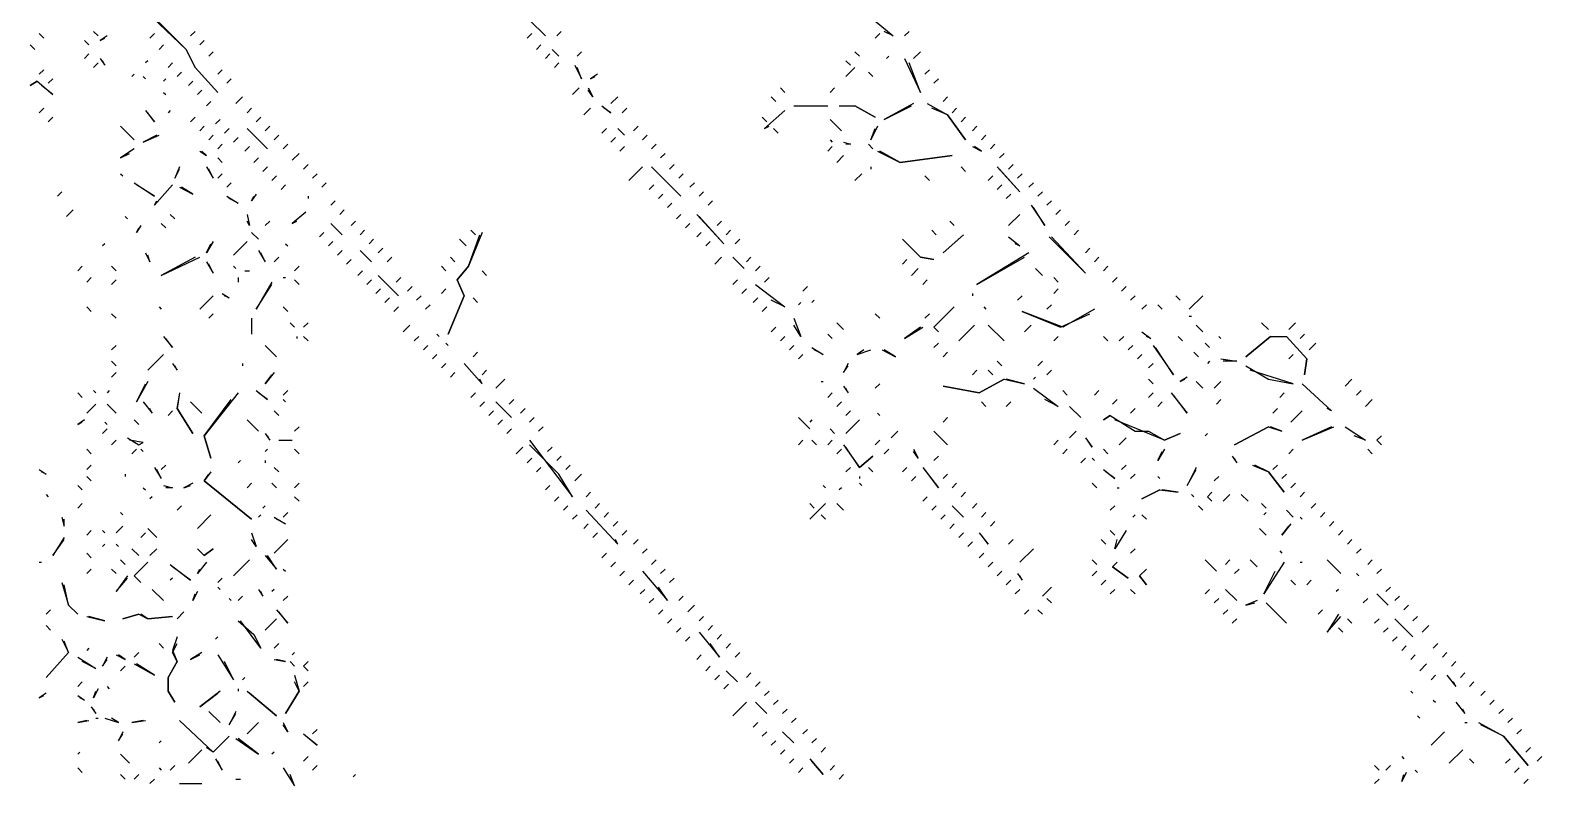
# Model space of a CAD drawing. Extents: x 1 to 2775, y -31 to 2075.
# Drawn here: x 1698.8 to 1810.3, y 772.9 to 828.6 of the extents above; entities that cross this region are included whole.
import ezdxf

# ---------------------------------------------------------------- set-up
doc = ezdxf.new("R2010")
doc.units = 0
doc.layers.add('LINEWORK', color=4, linetype='CONTINUOUS')

msp = doc.modelspace()

# ---------------------------------------------------------------- linework, layer by layer
at = {"layer": 'LINEWORK'}
for points in [[(1706.3333, 831.1667), (1710.3333, 827.1667), (1711, 825.8333), (1712.6667, 824), (1711, 825.8333), (1710.3333, 827.1667), (1706.3333, 831)], [(1760.6667, 829.6667), (1762.5, 828.1667), (1761.8333, 828.5)], [(1703.5, 828.5), (1703.8333, 828.1667)], [(1711, 828.5), (1710.6667, 828.1667)], [(1735.6667, 829.3333), (1736.8333, 828.1667)], [(1738, 828.5), (1737.6667, 828.1667)], [(1763.6667, 828.5), (1763.3333, 828.1667)], [(1698.8333, 827.5), (1699.1667, 827.1667)], [(1699.5, 828.3333), (1699.8333, 828)], [(1702.8333, 827.8333), (1703.1667, 827.5)], [(1704.5, 828.1667), (1704, 827.8333), (1704.3333, 828)], [(1708, 828.3333), (1707.6667, 828)], [(1708.6667, 827.5), (1708.3333, 827.1667)], [(1711.6667, 827.8333), (1711.3333, 827.5)], [(1735.8333, 828.3333), (1735.5, 828)], [(1736.5, 827.5), (1736.1667, 827.1667)], [(1761.5, 828.3333), (1761.1667, 828)], [(1703.1667, 826.8333), (1702.8333, 826.5)], [(1704, 826.5), (1704.3333, 826), (1704.1667, 826.3333)], [(1707.5, 826.3333), (1707.3333, 826.1667)], [(1712.3333, 827), (1712, 826.6667)], [(1737.1667, 826.8333), (1736.8333, 826.5)], [(1737.3333, 827.1667), (1737.8333, 826.6667)], [(1739.5, 827), (1739.1667, 826.6667)], [(1759, 826.3333), (1759.3333, 826)], [(1759.6667, 827), (1760, 826.6667)], [(1762.1667, 826.6667), (1762, 826.5)], [(1763.3333, 826.5), (1764.5, 824), (1763.6667, 826.1667)], [(1764.5, 827), (1764, 826.5)], [(1699.8333, 825.6667), (1699.5, 825.3333)], [(1703.8333, 826.1667), (1703.5, 825.8333)], [(1706.5, 825.3333), (1706.3333, 825.1667)], [(1707.1667, 825.1667), (1707.3333, 825)], [(1709.3333, 826.1667), (1709, 825.8333)], [(1710, 825.5), (1709.6667, 825.1667)], [(1713, 825.6667), (1712.6667, 825.3333)], [(1737.8333, 826.1667), (1737.5, 825.8333)], [(1739, 826), (1739.5, 825), (1739.1667, 825.8333)], [(1740.6667, 825.3333), (1740.1667, 825), (1740.5, 825.1667)], [(1759.6667, 825.8333), (1759, 825.1667)], [(1760.6667, 825.5), (1761, 825.1667)], [(1765.1667, 825.6667), (1764.8333, 825.3333)], [(1699.3333, 824.8333), (1698.8333, 824.5), (1699.3333, 824.8333), (1700.5, 823.8333), (1699.6667, 824.5)], [(1700.5, 825), (1700.1667, 824.6667)], [(1708.8333, 825), (1708.6667, 824.8333)], [(1708.6667, 824), (1708.8333, 823.8333)], [(1710.8333, 824.8333), (1710.5, 824.5)], [(1711.5, 824.1667), (1711.1667, 823.8333)], [(1713.6667, 825), (1713.3333, 824.6667)], [(1739.3333, 824.3333), (1738.8333, 823.8333)], [(1740, 824.3333), (1740.3333, 823.6667), (1740, 824.1667)], [(1754.1667, 824.3333), (1754.5, 824)], [(1758.1667, 824.3333), (1757.8333, 824)], [(1765.8333, 825), (1765.5, 824.6667)], [(1712.1667, 823.3333), (1711.8333, 823)], [(1714.5, 823.6667), (1714, 823.1667)], [(1741, 823), (1741.6667, 822.5), (1741.1667, 822.8333)], [(1742.1667, 823.6667), (1741.6667, 823.1667)], [(1753.5, 823.6667), (1753.8333, 823.3333)], [(1755.1667, 823), (1757.6667, 823)], [(1758.5, 823), (1759.6667, 823), (1761.1667, 822.1667), (1759.6667, 823)], [(1764, 823.1667), (1761.8333, 822), (1763.8333, 823)], [(1765, 823.1667), (1766.5, 822.3333), (1767.8333, 820.5), (1766.5, 822.3333), (1765.3333, 822.8333)], [(1766.5, 823.6667), (1766.1667, 823.3333)], [(1699.8333, 822.8333), (1699.5, 822.5)], [(1700.5, 822.1667), (1700.1667, 821.8333)], [(1707.3333, 822.6667), (1708, 821.8333), (1707.5, 822.5)], [(1709.1667, 822.6667), (1709, 822.5)], [(1711, 822.1667), (1710.6667, 821.8333)], [(1712.8333, 822), (1712.5, 821.6667)], [(1715.1667, 822.8333), (1714.8333, 822.5)], [(1715.8333, 822.1667), (1715.5, 821.8333)], [(1740.1667, 822.8333), (1739.6667, 822.3333)], [(1742.8333, 822.8333), (1742.5, 822.5)], [(1752.8333, 822.1667), (1753.1667, 821.8333)], [(1754.5, 822.6667), (1753, 821.3333), (1753.3333, 821.5)], [(1757.8333, 822), (1758.6667, 821.1667)], [(1767.1667, 822.8333), (1766.8333, 822.5)], [(1767.8333, 822.1667), (1767.5, 821.8333)], [(1705.5, 821.5), (1706.5, 820.5)], [(1708.1667, 820.8333), (1707.1667, 820.3333), (1708.3333, 820.8333)], [(1711.6667, 821.5), (1711.3333, 821.1667)], [(1712.3333, 820.8333), (1712, 820.5)], [(1713.5, 821.3333), (1713.1667, 821)], [(1714.1667, 820.6667), (1713.8333, 820.3333)], [(1714.8333, 821.3333), (1716.3333, 819.8333)], [(1716.5, 821.5), (1716.1667, 821.1667)], [(1717.1667, 820.8333), (1716.8333, 820.5)], [(1741.3333, 821.3333), (1741, 821)], [(1742, 820.6667), (1741.6667, 820.3333)], [(1742.1667, 821.3333), (1742.6667, 820.8333)], [(1743.6667, 821.5), (1743.3333, 821.1667)], [(1744.3333, 820.8333), (1744, 820.5)], [(1753.6667, 821.3333), (1754, 821)], [(1761.3333, 821.5), (1760.8333, 820.5), (1761.1667, 821.3333)], [(1768.6667, 821.5), (1768.3333, 821.1667)], [(1769.3333, 820.8333), (1769, 820.5)], [(1706.5, 819.8333), (1705.5, 819.1667), (1706.1667, 819.5)], [(1711.3333, 819.6667), (1711.8333, 819.3333), (1711.5, 819.6667)], [(1713, 820.1667), (1712.6667, 819.8333)], [(1715, 820), (1714.6667, 819.6667)], [(1717.8333, 820.1667), (1717.5, 819.8333)], [(1742.6667, 820), (1742.3333, 819.6667)], [(1745, 820.1667), (1744.6667, 819.8333)], [(1758, 820), (1757.6667, 819.6667)], [(1757.8333, 820.5), (1758, 820.3333)], [(1758.8333, 820.3333), (1759.3333, 820.1667), (1759, 820.1667)], [(1760.6667, 820.1667), (1761, 819.8333)], [(1761.3333, 819.6667), (1763, 818.8333), (1766.8333, 819.3333), (1763, 818.8333), (1761.5, 819.6667)], [(1768.3333, 820), (1769, 819.6667), (1768.5, 820)], [(1770, 820.1667), (1769.6667, 819.8333)], [(1709.8333, 818.5), (1709.5, 817.6667), (1709.8333, 818.3333)], [(1711.8333, 818.5), (1712.3333, 817.6667), (1712, 818.3333)], [(1712.6667, 819.1667), (1713, 818.8333)], [(1715.6667, 819.1667), (1715.3333, 818.8333)], [(1716.3333, 818.5), (1716, 818.1667)], [(1718.6667, 819.5), (1718.1667, 819)], [(1719.3333, 818.6667), (1719, 818.3333)], [(1744, 818.5), (1743, 817.5)], [(1744.6667, 818.5), (1746.8333, 816.3333)], [(1745.6667, 819.5), (1745.3333, 819.1667)], [(1746.3333, 818.6667), (1746, 818.3333)], [(1758.8333, 819.3333), (1758.3333, 818.8333)], [(1760.8333, 818.5), (1760.8333, 818.3333)], [(1767.5, 818.5), (1767.8333, 818.1667)], [(1770.1667, 818.5), (1771.8333, 816.6667), (1770.3333, 818.3333)], [(1770.6667, 819.5), (1770.3333, 819.1667)], [(1771.3333, 818.6667), (1771, 818.3333)], [(1705.5, 818), (1705.6667, 817.8333)], [(1706.5, 817.3333), (1708, 816.3333), (1706.6667, 817.1667)], [(1713, 818), (1712.6667, 817.6667)], [(1713.6667, 817.3333), (1713.3333, 817)], [(1717, 817.8333), (1716.6667, 817.5)], [(1720, 818), (1719.6667, 817.6667)], [(1720.6667, 817.3333), (1720.3333, 817)], [(1747, 818), (1746.6667, 817.6667)], [(1747.8333, 817.3333), (1747.5, 817)], [(1760.1667, 818), (1759.6667, 817.5)], [(1764.8333, 817.8333), (1765.1667, 817.5)], [(1769.8333, 817.8333), (1769.5, 817.5)], [(1772, 818), (1771.6667, 817.6667)], [(1772.8333, 817.3333), (1772.5, 817)], [(1701.1667, 816.6667), (1700.8333, 816.3333)], [(1709.3333, 817.1667), (1708, 815.6667), (1708.1667, 816)], [(1709.8333, 817), (1710.8333, 816.5), (1710, 817)], [(1713.3333, 816.3333), (1714.1667, 815.8333), (1713.5, 816.1667)], [(1715.5, 816.5), (1715.1667, 816), (1715.3333, 816.3333)], [(1717.6667, 817.1667), (1717.3333, 816.8333)], [(1719.3333, 816.3333), (1719.3333, 816.1667)], [(1744.8333, 817.1667), (1744.5, 816.8333)], [(1745.5, 816.5), (1745.1667, 816.1667)], [(1748.5, 816.6667), (1748.1667, 816.3333)], [(1770.5, 817.1667), (1770.1667, 816.8333)], [(1771.1667, 816.5), (1770.8333, 816.1667)], [(1773.5, 816.6667), (1773.1667, 816.3333)], [(1702, 815.3333), (1701.5, 814.8333)], [(1719.1667, 815.1667), (1718.1667, 814.3333), (1718.5, 814.5)], [(1721.3333, 816), (1721, 815.6667)], [(1722, 815.3333), (1721.6667, 815)], [(1746.1667, 815.8333), (1745.8333, 815.5)], [(1749.1667, 816), (1748.8333, 815.6667)], [(1772.6667, 815.6667), (1773.6667, 814.1667), (1772.8333, 815.5)], [(1774.1667, 816), (1773.8333, 815.6667)], [(1774.8333, 815.3333), (1774.5, 815)], [(1705.8333, 814.8333), (1706, 814.6667)], [(1707, 814.1667), (1706.6667, 813.6667), (1706.8333, 814)], [(1708.5, 814.3333), (1708.8333, 814)], [(1709.1667, 815), (1709.5, 814.6667)], [(1714.8333, 815), (1715, 814.1667), (1714.8333, 814.5)], [(1716.5, 814.5), (1716.1667, 814.1667)], [(1721, 814.3333), (1721.8333, 813.5)], [(1722.8333, 814.5), (1722.5, 814.1667)], [(1746.8333, 815), (1746.5, 814.6667)], [(1747.5, 814.3333), (1747.1667, 814)], [(1748, 815), (1750, 812.8333), (1748.1667, 814.8333)], [(1749.8333, 814.5), (1749.5, 814.1667)], [(1766.6667, 814.5), (1767, 814.1667)], [(1771.8333, 815), (1771, 814.1667)], [(1775.5, 814.5), (1775.1667, 814.1667)], [(1712.3333, 813), (1711.8333, 812.1667), (1712.1667, 812.8333)], [(1714.8333, 813), (1713.8333, 812)], [(1715.1667, 813.6667), (1715.6667, 813.1667)], [(1720.5, 813.6667), (1720.1667, 813.3333)], [(1721.1667, 813), (1720.8333, 812.6667)], [(1723.5, 813.8333), (1723.1667, 813.5)], [(1724.1667, 813.1667), (1723.8333, 812.8333)], [(1732.1667, 813.6667), (1731.1667, 811.1667), (1730.3333, 810.1667), (1730.8333, 809), (1729.6667, 806.1667), (1730.8333, 809), (1730.3333, 810.1667), (1731.1667, 811.1667), (1732, 813.5)], [(1730.5, 813.1667), (1731, 812.6667)], [(1731.3333, 813.8333), (1731.6667, 813.5)], [(1748.3333, 813.6667), (1748, 813.3333)], [(1749, 813), (1748.6667, 812.6667)], [(1750.5, 813.8333), (1750.1667, 813.5)], [(1751.1667, 813.1667), (1750.8333, 812.8333)], [(1763.1667, 813.1667), (1764.5, 811.8333), (1765.5, 811.6667), (1764.5, 811.8333)], [(1765.3333, 813.8333), (1765.6667, 813.5)], [(1767.6667, 813.5), (1766.1667, 812.1667), (1767.5, 813.3333)], [(1771, 813.3333), (1771.8333, 812.6667), (1771.5, 812.8333)], [(1774, 813.3333), (1776.6667, 810.6667), (1774.1667, 813.3333)], [(1776.1667, 813.8333), (1775.8333, 813.5)], [(1704.3333, 812.8333), (1704.1667, 812.6667)], [(1707.3333, 812.1667), (1707.6667, 811.5), (1707.5, 812)], [(1711, 811.8333), (1708.5, 810.5), (1711.3333, 811.8333)], [(1715.6667, 812.3333), (1716.1667, 811.5), (1715.8333, 812.1667)], [(1717.1667, 811.8333), (1716.8333, 811.5)], [(1717.6667, 812.8333), (1717.8333, 812.6667)], [(1721.8333, 812.3333), (1721.5, 812)], [(1723.1667, 812.3333), (1724, 811.5)], [(1724.8333, 812.5), (1724.5, 812.1667)], [(1725.5, 811.8333), (1725.1667, 811.5)], [(1729.8333, 811.8333), (1730.1667, 811.5)], [(1749.8333, 811.8333), (1749.3333, 811.3333)], [(1750.6667, 811.8333), (1751.5, 811)], [(1752, 811.8333), (1751.6667, 811.5)], [(1772.5, 812.1667), (1768.6667, 809.8333), (1772.1667, 811.8333)], [(1777, 812.5), (1776.6667, 812.1667)], [(1777.6667, 811.8333), (1777.3333, 811.5)], [(1702.6667, 811.1667), (1702.3333, 810.8333)], [(1704.8333, 811.1667), (1705.1667, 810.8333)], [(1711.8333, 811.5), (1712.3333, 810.6667), (1712, 811.3333)], [(1713.8333, 811.1667), (1714, 811)], [(1714.6667, 810.8333), (1715, 810.8333)], [(1718.6667, 811.1667), (1718.3333, 810.8333)], [(1722.5, 811.6667), (1722.1667, 811.3333)], [(1723.3333, 810.8333), (1723, 810.5)], [(1729.1667, 811.1667), (1729.5, 810.8333)], [(1732.1667, 810.8333), (1732.5, 810.5)], [(1752.6667, 811.1667), (1752.3333, 810.8333)], [(1763.5, 811.6667), (1763.1667, 811.3333)], [(1764.3333, 811), (1763.8333, 810.5)], [(1773, 811), (1773.5, 810.5)], [(1778.3333, 811.1667), (1778, 810.8333)], [(1703.3333, 810.3333), (1703, 810)], [(1705.1667, 810.1667), (1704.8333, 809.8333)], [(1714.1667, 810.3333), (1714.1667, 810)], [(1716.6667, 810), (1715.5, 808), (1716.6667, 809.8333)], [(1717.5, 810.3333), (1717.6667, 810.3333)], [(1718.3333, 810.1667), (1718.6667, 809.8333)], [(1724, 810.1667), (1723.6667, 809.8333)], [(1724.6667, 809.5), (1724.3333, 809.1667)], [(1724.5, 810.5), (1726, 809)], [(1726.1667, 810.3333), (1725.8333, 810)], [(1727, 809.6667), (1726.6667, 809.3333)], [(1729.5, 809.5), (1729.1667, 809.1667)], [(1751, 810.1667), (1750.6667, 809.8333)], [(1751.6667, 809.5), (1751.3333, 809.1667)], [(1752.3333, 809.8333), (1754.5, 808.1667), (1753.5, 808.6667)], [(1753.3333, 810.3333), (1753, 810)], [(1756.1667, 809.6667), (1755.8333, 809.3333)], [(1765, 810.1667), (1764.6667, 809.8333)], [(1774.3333, 810.3333), (1774.6667, 810)], [(1774.6667, 809.5), (1774.3333, 809.1667)], [(1779, 810.3333), (1778.6667, 810)], [(1779.6667, 809.6667), (1779.3333, 809.3333)], [(1712.3333, 809), (1711.3333, 808)], [(1713, 809.1667), (1713.5, 808.8333), (1713.1667, 809)], [(1725.3333, 808.8333), (1725, 808.5)], [(1727.6667, 809), (1727.3333, 808.6667)], [(1731.5, 808.8333), (1731.8333, 808.5)], [(1752.5, 808.8333), (1752.1667, 808.5)], [(1755.6667, 808.5), (1755.5, 808.3333)], [(1756.6667, 808.6667), (1756.5, 808.5)], [(1768.3333, 809.1667), (1768.3333, 809)], [(1772, 809), (1771.6667, 808.6667)], [(1780.3333, 809), (1780, 808.6667)], [(1783.3333, 809), (1783.6667, 808.6667)], [(1785.3333, 809), (1784.3333, 808)], [(1703, 808.1667), (1703.3333, 807.8333)], [(1704.8333, 807.6667), (1705.1667, 807.3333)], [(1708.3333, 808.1667), (1708.5, 808)], [(1712.3333, 807.6667), (1712, 807.3333)], [(1715.1667, 807.3333), (1715.1667, 806.1667)], [(1717.5, 808.1667), (1717.8333, 807.8333)], [(1726, 808.1667), (1725.6667, 807.8333)], [(1728.3333, 808.3333), (1728, 808)], [(1753.1667, 808.1667), (1752.8333, 807.8333)], [(1755.1667, 807.3333), (1755.6667, 806), (1755.1667, 806.8333)], [(1761.1667, 807.6667), (1761.5, 807.3333)], [(1765.1667, 807.6667), (1764.8333, 807.3333)], [(1767, 808.1667), (1765.5, 806.6667), (1765.8333, 806.3333), (1765.5, 806.6667)], [(1769.1667, 808.1667), (1769.3333, 808)], [(1777.3333, 808), (1775, 806.6667), (1772, 807.8333), (1774.8333, 806.6667), (1777, 807.6667)], [(1774.1667, 808.3333), (1773.8333, 808)], [(1781.1667, 808.3333), (1780.8333, 808)], [(1782, 808.3333), (1782.3333, 808)], [(1784.3333, 807.5), (1784.5, 807.5)], [(1718, 807), (1718.3333, 806.6667)], [(1719.3333, 807), (1719, 806.6667)], [(1726.8333, 806.8333), (1726.3333, 806.3333)], [(1728.8333, 806.1667), (1729, 806)], [(1753.8333, 806.6667), (1753.5, 806.3333)], [(1757.6667, 806.1667), (1758, 805.8333)], [(1758.3333, 807), (1758.8333, 806.5)], [(1764.5, 806.6667), (1763.3333, 805.8333), (1764.6667, 806.6667)], [(1768.5, 806.8333), (1767.3333, 805.6667)], [(1769.5, 806.8333), (1770.6667, 805.6667)], [(1772.6667, 806.8333), (1772.1667, 806.3333)], [(1780.8333, 806.3333), (1781.5, 805.8333), (1781.1667, 806)], [(1784.8333, 806.8333), (1785.3333, 806.3333)], [(1789.6667, 807), (1790.1667, 806.5)], [(1792.1667, 807), (1791.6667, 806.5)], [(1792.8333, 806.1667), (1792.5, 805.8333)], [(1705.1667, 805.3333), (1704.8333, 805)], [(1708.6667, 806), (1709.3333, 805.1667), (1708.8333, 805.8333)], [(1716.1667, 805.3333), (1717, 804.5)], [(1718.5, 806), (1718.5, 805.8333)], [(1719, 806), (1719.3333, 805.6667)], [(1727.5, 806), (1727.1667, 805.6667)], [(1728.1667, 805.3333), (1727.8333, 805)], [(1729.5, 805.5), (1729.6667, 805.3333)], [(1754.5, 806), (1754.1667, 805.6667)], [(1755.1667, 805.3333), (1754.8333, 805)], [(1756.5, 805.1667), (1757.3333, 804.6667), (1756.6667, 805)], [(1765.8333, 805.5), (1765.5, 805.1667)], [(1774.6667, 806), (1774.3333, 805.6667)], [(1778, 806), (1778.3333, 805.6667)], [(1779.5, 806), (1779.1667, 805.6667)], [(1780.1667, 805.3333), (1779.8333, 805)], [(1781.6667, 805.3333), (1783.1667, 803.1667), (1781.8333, 805.1667)], [(1783.5, 806), (1783.8333, 805.6667)], [(1785.5, 805.5), (1785.8333, 805.1667)], [(1786.5, 806), (1786.6667, 805.8333)], [(1790.3333, 806), (1788.5, 804.5), (1790.3333, 806), (1791.5, 806), (1793, 804.3333), (1792.8333, 803.1667), (1793, 804.3333), (1791.5, 806)], [(1793.6667, 805.5), (1793.1667, 805)], [(1704.8333, 804.1667), (1705.1667, 803.8333)], [(1708.6667, 804.6667), (1707.5, 803.5)], [(1709.3333, 804), (1709.6667, 803.5), (1709.5, 803.8333)], [(1714.5, 804), (1714.5, 803.8333)], [(1728.8333, 804.6667), (1728.5, 804.3333)], [(1729.5, 804), (1729.1667, 803.6667)], [(1730.8333, 804), (1732.1667, 802.5), (1732, 802.8333)], [(1731.8333, 804.8333), (1731.5, 804.5)], [(1755.8333, 804.6667), (1755.5, 804.3333)], [(1759.1667, 804), (1758.8333, 803.3333), (1759.1667, 803.8333)], [(1760.3333, 805), (1759.8333, 804.6667), (1760.8333, 805)], [(1761.6667, 805), (1762.6667, 804.5), (1761.8333, 805)], [(1766.5, 804.8333), (1766.1667, 804.5)], [(1770.1667, 804.1667), (1770.5, 803.8333)], [(1773.5, 804.1667), (1773.1667, 803.8333)], [(1780.8333, 804.6667), (1780.5, 804.3333)], [(1781.6667, 804), (1781.3333, 803.6667)], [(1784.6667, 804.8333), (1785, 804.5)], [(1785.8333, 804.1667), (1785.6667, 804)], [(1786.6667, 804.3333), (1787.8333, 804.1667), (1786.8333, 804.1667)], [(1792, 804.6667), (1791.6667, 804.3333)], [(1705.1667, 803.3333), (1704.8333, 803)], [(1716.8333, 803.3333), (1716.1667, 802.5), (1716.6667, 803.1667)], [(1730.1667, 803.3333), (1729.8333, 803)], [(1732.5, 803.5), (1732.1667, 803.1667)], [(1733.8333, 802.8333), (1733.1667, 802.1667)], [(1770.6667, 802.8333), (1768.8333, 801.8333), (1766.1667, 802.3333), (1768.8333, 801.8333), (1770.6667, 802.8333), (1772.1667, 802.5), (1770.8333, 802.8333)], [(1768.6667, 803.5), (1768.3333, 803.1667)], [(1769.5, 803.5), (1769.8333, 803.1667)], [(1773, 803), (1772.8333, 802.8333)], [(1774.1667, 803.5), (1773.8333, 803.1667)], [(1781.3333, 802.8333), (1781.6667, 802.5)], [(1784.1667, 803), (1783.6667, 802.6667), (1784, 802.8333)], [(1788.5, 803.8333), (1790.1667, 802.8333), (1792, 802.5), (1788.8333, 803.5)], [(1796.3333, 802.8333), (1795.8333, 802.3333)], [(1702.3333, 801.8333), (1702.6667, 801.5)], [(1703.5, 802), (1703.6667, 801.8333)], [(1704.6667, 802), (1704.5, 801.8333)], [(1707.5, 802.6667), (1706.6667, 801.1667), (1707.3333, 802.5)], [(1709.8333, 801.8333), (1709.6667, 800.6667), (1710.8333, 798.8333), (1709.6667, 800.6667), (1709.8333, 801.6667)], [(1714.1667, 801.8333), (1711.6667, 798.6667), (1712.1667, 797), (1711.6667, 798.6667), (1713.6667, 801.3333)], [(1715.5, 802), (1716.3333, 801.3333), (1715.6667, 801.8333)], [(1717.8333, 802), (1717.5, 801.6667)], [(1731.6667, 801.8333), (1731.3333, 801.5)], [(1757.1667, 802.6667), (1757.3333, 802.6667)], [(1758, 801.8333), (1757.6667, 801.5)], [(1758.8333, 802.3333), (1759.1667, 801.8333), (1759, 802.1667)], [(1761.5, 802.5), (1761.1667, 802.1667)], [(1772.8333, 802.1667), (1774.6667, 800.8333), (1773.6667, 801.3333)], [(1775, 802), (1775.3333, 801.6667)], [(1777.6667, 802), (1777.3333, 801.6667)], [(1781.6667, 801.8333), (1781.3333, 801.5)], [(1783, 801.8333), (1784.1667, 800.3333), (1783.1667, 801.6667)], [(1784.8333, 802.6667), (1785.3333, 802.1667)], [(1786.6667, 802.6667), (1786.1667, 802.1667)], [(1791.3333, 801.8333), (1791, 801.5)], [(1792.6667, 802.5), (1794.8333, 800.5), (1794.5, 800.6667)], [(1797, 802), (1796.6667, 801.6667)], [(1703.6667, 801), (1703, 800.3333)], [(1704.5, 801), (1705.1667, 800.3333)], [(1707.1667, 801.1667), (1707.8333, 800.3333), (1707.6667, 800.6667)], [(1710.6667, 801.1667), (1711.5, 800.3333)], [(1717.5, 801.3333), (1717.6667, 801.1667)], [(1732.3333, 801.1667), (1732, 800.8333)], [(1733.1667, 801.1667), (1734.3333, 800)], [(1734.5, 801.3333), (1734.1667, 801)], [(1735.3333, 800.6667), (1735, 800.3333)], [(1758.6667, 801.1667), (1758.3333, 800.8333)], [(1769, 801.1667), (1769.3333, 800.8333)], [(1771.1667, 801.1667), (1770.8333, 800.8333)], [(1775.5, 800.8333), (1776.3333, 800)], [(1779, 801.3333), (1778.6667, 801)], [(1780.3333, 800.6667), (1780, 800.3333)], [(1782.3333, 801.1667), (1782, 800.8333)], [(1786.6667, 801.3333), (1786.3333, 801)], [(1790.8333, 800.6667), (1790.5, 800.3333)], [(1797.8333, 801.3333), (1797.3333, 800.8333)], [(1702.8333, 799.8333), (1702.3333, 799.5), (1702.6667, 799.6667)], [(1704.3333, 799.6667), (1704.5, 799.5)], [(1706.5, 799.8333), (1706.8333, 799.5)], [(1709.3333, 800.5), (1709, 800.1667)], [(1714.8333, 799.8333), (1715.6667, 799)], [(1716.8333, 800.5), (1717.1667, 800.1667)], [(1733, 800.5), (1732.6667, 800.1667)], [(1733.6667, 799.8333), (1733.3333, 799.5)], [(1736, 800), (1735.6667, 799.6667)], [(1755.5, 800), (1756.3333, 799.1667)], [(1756.5, 799.8333), (1756.3333, 799.6667)], [(1759.3333, 800.5), (1759, 800.1667)], [(1760, 799.8333), (1759, 798.8333)], [(1761.3333, 800.3333), (1761.5, 800.1667)], [(1766.5, 800), (1766.1667, 799.6667)], [(1778.5, 800.1667), (1778, 799.8333), (1778.5, 800.1667), (1780.3333, 799), (1781.3333, 799), (1782.5, 798.3333), (1783.6667, 798.8333), (1782.5, 798.3333), (1778.8333, 799.8333)], [(1792.6667, 800.5), (1791.8333, 799.6667)], [(1704.5, 799.1667), (1704.1667, 798.8333)], [(1706, 798.5), (1706.8333, 798), (1707.1667, 798.1667), (1706.1667, 798.3333)], [(1716.1667, 798.8333), (1716.5, 798.3333), (1716.3333, 798.6667)], [(1718.6667, 799.3333), (1718.3333, 799)], [(1734.3333, 799.1667), (1734, 798.8333)], [(1736.6667, 799.3333), (1736.3333, 799)], [(1757.8333, 799.1667), (1758.1667, 798.8333)], [(1762.8333, 799), (1762.3333, 798.5)], [(1765.5, 799), (1766.5, 798)], [(1776, 799), (1775.5, 798.5)], [(1776.6667, 798.5), (1777.1667, 797.8333), (1776.8333, 798.3333)], [(1779.6667, 798.5), (1779.1667, 798)], [(1785.6667, 798.8333), (1785.5, 798.6667)], [(1790.1667, 799.3333), (1787.6667, 798), (1790.1667, 799.3333), (1791.1667, 799), (1790.3333, 799.3333)], [(1794.8333, 799.3333), (1792.6667, 798.3333), (1795, 799.3333)], [(1795.8333, 799.3333), (1797.3333, 798.3333), (1796.5, 798.6667)], [(1798.5, 798.6667), (1798.1667, 798.3333), (1798.5, 798), (1798.1667, 798.3333)], [(1703, 797.6667), (1703.3333, 797.3333)], [(1705.1667, 798.3333), (1704.8333, 798)], [(1706.6667, 797.6667), (1706.3333, 797.3333)], [(1707, 797.6667), (1707.1667, 797.5)], [(1716.3333, 797.6667), (1716.1667, 797.5)], [(1717.1667, 798.3333), (1718.1667, 798.3333)], [(1718.3333, 797.6667), (1718.6667, 797.3333)], [(1735.1667, 797.8333), (1734.6667, 797.3333)], [(1735.6667, 798.3333), (1738.8333, 794.1667), (1737.8333, 795.8333), (1735.6667, 798)], [(1737.3333, 797.8333), (1737, 797.5)], [(1755.8333, 798.3333), (1755.5, 798)], [(1756.5, 798.3333), (1756.8333, 798)], [(1758, 798.3333), (1757.6667, 798)], [(1758.6667, 797.6667), (1758.3333, 797.3333)], [(1758.8333, 798), (1760, 796.3333), (1761, 797.1667), (1760, 796.3333), (1759, 797.8333)], [(1761.5, 798.3333), (1761.1667, 798)], [(1762.1667, 797.6667), (1761.8333, 797.3333)], [(1764, 797.6667), (1764.3333, 797), (1764, 797.5)], [(1774.6667, 798.3333), (1774.3333, 798)], [(1775.3333, 797.6667), (1775, 797.3333)], [(1778, 797.6667), (1778.3333, 797.3333)], [(1782.5, 797.6667), (1782, 796.8333), (1782.3333, 797.5)], [(1792, 797.6667), (1791.6667, 797.3333)], [(1797.5, 797.6667), (1797.8333, 797.3333)], [(1699.5, 796.1667), (1700, 795.8333), (1699.6667, 796)], [(1703.3333, 796.5), (1703, 796.1667)], [(1708, 796.3333), (1708.5, 795.5), (1708.1667, 796.1667)], [(1708.8333, 796.5), (1708.5, 796.1667)], [(1714.3333, 796.8333), (1714.1667, 796.6667)], [(1716.1667, 796.8333), (1716.1667, 796.6667)], [(1716.8333, 796.3333), (1717.1667, 796)], [(1735.8333, 797), (1735.5, 796.6667)], [(1736.5, 796.3333), (1736.1667, 796)], [(1738, 797.1667), (1737.6667, 796.8333)], [(1738.6667, 796.5), (1738.3333, 796.1667)], [(1759.3333, 796.3333), (1759, 796)], [(1760.6667, 796.3333), (1761, 796)], [(1763.5, 796.3333), (1763.1667, 796)], [(1764.6667, 796.3333), (1765.8333, 794.8333), (1764.8333, 796.1667)], [(1765.8333, 797.1667), (1765.5, 796.8333)], [(1776.6667, 797), (1776.3333, 796.6667)], [(1777.1667, 797), (1777.3333, 796.8333)], [(1778, 796.1667), (1778.8333, 795.5), (1778.1667, 796)], [(1779.6667, 796.5), (1779.3333, 796.1667)], [(1784.8333, 796.3333), (1784.1667, 795), (1784.8333, 796.1667)], [(1787.5, 797.1667), (1787.8333, 796.6667), (1787.6667, 797)], [(1789, 796.5), (1790.1667, 796), (1791.3333, 794.5), (1790.1667, 796), (1789.1667, 796.5)], [(1790.8333, 796.5), (1790.5, 796.1667)], [(1702.3333, 795), (1702.6667, 794.6667)], [(1703, 795.6667), (1703.3333, 795.3333)], [(1705.8333, 795.8333), (1705.8333, 795.6667)], [(1708.6667, 795), (1709.3333, 794.8333), (1708.8333, 794.8333)], [(1710.8333, 795.1667), (1710.1667, 794.8333), (1710.6667, 795)], [(1712.1667, 796), (1711.6667, 795.3333), (1715.1667, 792.5), (1711.6667, 795.3333), (1712, 795.8333)], [(1715.1667, 795.1667), (1714.8333, 794.8333)], [(1716.6667, 795.1667), (1717, 794.8333)], [(1718.6667, 795.1667), (1718.3333, 794.8333)], [(1737.1667, 795), (1736.8333, 794.6667)], [(1739.5, 795.8333), (1739, 795.3333)], [(1757.3333, 795), (1757.5, 794.8333)], [(1760, 795.6667), (1760, 795.5)], [(1760, 795.1667), (1760.1667, 795)], [(1764.1667, 795.6667), (1763.8333, 795.3333)], [(1766.5, 795.8333), (1766.1667, 795.5)], [(1767.1667, 795.1667), (1766.8333, 794.8333)], [(1777.1667, 795.1667), (1777.5, 794.8333)], [(1780.3333, 795.8333), (1780, 795.5)], [(1782, 795.6667), (1782.1667, 795.5)], [(1786.5, 795.6667), (1786.1667, 795.3333)], [(1791.5, 795.8333), (1791.1667, 795.5)], [(1792.1667, 795.1667), (1791.8333, 794.8333)], [(1700, 794.3333), (1700.1667, 794.1667)], [(1707.1667, 794.8333), (1707.3333, 794.6667)], [(1707.8333, 794.1667), (1707.6667, 794)], [(1718.3333, 794.1667), (1718.6667, 793.8333)], [(1737.8333, 794.1667), (1737.5, 793.8333)], [(1740.1667, 794.5), (1739.8333, 794.1667)], [(1758.6667, 794.8333), (1758.5, 794.6667)], [(1765, 794.1667), (1764.6667, 793.8333)], [(1767.8333, 794.5), (1767.5, 794.1667)], [(1779, 794.8333), (1779.1667, 794.8333)], [(1782.1667, 794.6667), (1780.8333, 794), (1782.1667, 794.6667), (1783.5, 794.5), (1782.3333, 794.6667)], [(1784.5, 794.3333), (1784.6667, 794.1667)], [(1786, 794.5), (1785.6667, 794.1667), (1786, 793.8333), (1785.6667, 794.1667)], [(1787.3333, 794.3333), (1786.8333, 793.8333)], [(1788.1667, 794.3333), (1788.6667, 793.8333)], [(1792.8333, 794.5), (1792.5, 794.1667)], [(1702.6667, 793.6667), (1702.3333, 793.3333)], [(1705.5, 793), (1705.6667, 792.8333)], [(1710, 793.5), (1709.6667, 793.1667)], [(1712.1667, 792.8333), (1711.1667, 791.8333)], [(1715.8333, 792.8333), (1715.6667, 792.6667)], [(1716.1667, 793.5), (1716, 793.3333)], [(1717.8333, 793), (1717.5, 792.6667)], [(1738.5, 793.5), (1738.1667, 793.1667)], [(1739.1667, 792.8333), (1738.8333, 792.5)], [(1739.8333, 793.1667), (1742.1667, 790.6667), (1742, 791)], [(1740.8333, 793.6667), (1740.5, 793.3333)], [(1741.5, 793), (1741.1667, 792.6667)], [(1757.5, 793.6667), (1756.3333, 792.5)], [(1756.3333, 793.6667), (1756.6667, 793.3333)], [(1757.1667, 792.8333), (1757.5, 792.5)], [(1758.3333, 793.6667), (1758.8333, 793.1667)], [(1765.6667, 793.5), (1765.3333, 793.1667)], [(1766.3333, 792.8333), (1766, 792.5)], [(1766.8333, 793.5), (1767.6667, 792.6667)], [(1768.6667, 793.6667), (1768.3333, 793.3333)], [(1769.3333, 793), (1769, 792.6667)], [(1778.8333, 793.5), (1778.5, 793.1667)], [(1780.3333, 792.8333), (1780.1667, 792.6667)], [(1780.8333, 792.8333), (1781.1667, 792.5)], [(1785, 793.5), (1785.3333, 793.1667)], [(1789.6667, 793.6667), (1790, 793.3333)], [(1790, 793), (1789.8333, 792.8333)], [(1791.5, 793.1667), (1792, 792.6667)], [(1793.6667, 793.6667), (1793.3333, 793.3333)], [(1794.3333, 793), (1794, 792.6667)], [(1701.1667, 792.6667), (1701.3333, 792), (1701.3333, 792.5)], [(1703.3333, 791.6667), (1703, 791.3333)], [(1704.1667, 791.6667), (1704.3333, 791.5)], [(1705.6667, 792), (1705.1667, 791.5)], [(1707.5, 791.8333), (1708.1667, 791.1667)], [(1716.8333, 792.6667), (1717.6667, 792.1667), (1717, 792.5)], [(1740, 792.1667), (1739.6667, 791.8333)], [(1742.1667, 792.3333), (1741.8333, 792)], [(1742.8333, 791.6667), (1742.5, 791.3333)], [(1767, 792.1667), (1766.6667, 791.8333)], [(1770, 792.3333), (1769.6667, 792)], [(1778.5, 791.6667), (1778.8333, 791.3333)], [(1779.6667, 791.6667), (1778.8333, 790.3333), (1779, 791)], [(1789.5, 791.8333), (1790, 791.3333)], [(1791.8333, 792.1667), (1791.1667, 791.3333), (1791.6667, 792)], [(1792.5, 792.6667), (1792.6667, 792.5)], [(1795, 792.3333), (1794.6667, 792)], [(1795.6667, 791.6667), (1795.3333, 791.3333)], [(1701.3333, 791.1667), (1700.5, 789.8333), (1701.3333, 791)], [(1704.3333, 790.6667), (1704.1667, 790.5)], [(1705.1667, 790.6667), (1705.3333, 790.5)], [(1707.3333, 791.5), (1707, 791.1667)], [(1715.1667, 791.5), (1715.5, 790.5), (1715.1667, 791)], [(1717.8333, 791), (1716.8333, 790)], [(1740.6667, 791.5), (1740.3333, 791.1667)], [(1743.6667, 791), (1743.3333, 790.6667)], [(1767.6667, 791.5), (1767.3333, 791.1667)], [(1768.3333, 790.8333), (1768, 790.5)], [(1768.8333, 791.5), (1769.5, 790.6667), (1769, 791.3333)], [(1771.3333, 791), (1771, 790.6667)], [(1777.8333, 791), (1778.1667, 790.6667)], [(1796.3333, 791), (1796, 790.6667)], [(1703, 790), (1703.3333, 789.6667)], [(1705.5, 789.5), (1705.8333, 789.1667)], [(1706.3333, 790.3333), (1706.8333, 789.8333)], [(1708.1667, 790.3333), (1707.6667, 789.8333)], [(1711.1667, 790.3333), (1711.6667, 789.8333), (1712.3333, 790.3333), (1711.6667, 789.8333)], [(1715, 789.5), (1713.8333, 788.3333)], [(1716.1667, 789.8333), (1717, 788.8333), (1716.3333, 789.8333)], [(1741.3333, 790), (1741, 789.6667)], [(1744.3333, 790.3333), (1744, 790)], [(1745, 789.5), (1744.6667, 789.1667)], [(1769.1667, 790), (1768.8333, 789.6667)], [(1772.8333, 790.3333), (1771.8333, 789.3333)], [(1777.1667, 789.5), (1777.5, 789.1667)], [(1780.3333, 790.3333), (1780, 790)], [(1785.5, 789.5), (1786.3333, 788.6667)], [(1787.3333, 789.5), (1787, 789.1667)], [(1788.8333, 789.5), (1789.3333, 789)], [(1791, 790.1667), (1791.1667, 790)], [(1794.5, 789.5), (1795.5, 788.5)], [(1797, 790.3333), (1796.6667, 790)], [(1797.8333, 789.5), (1797.5, 789.1667)], [(1699.5, 789.3333), (1699.6667, 789.3333)], [(1703.3333, 788.8333), (1703, 788.5)], [(1704.8333, 788.8333), (1705.1667, 788.5)], [(1706, 788.3333), (1705.1667, 787.1667), (1706, 788.1667)], [(1707.5, 789.3333), (1706.5, 788.3333), (1707, 787.8333), (1706.5, 788.3333), (1707.3333, 789.1667)], [(1709.1667, 789.1667), (1710.6667, 788), (1709.3333, 789)], [(1711.8333, 789.3333), (1711.1667, 788.5), (1711.3333, 788.8333)], [(1717.5, 788.8333), (1717.6667, 788.6667)], [(1742, 789.3333), (1741.6667, 789)], [(1742.6667, 788.6667), (1742.3333, 788.3333)], [(1744, 788.6667), (1745.8333, 786.5), (1745.1667, 787.5)], [(1745.6667, 788.8333), (1745.3333, 788.5)], [(1769.8333, 789.3333), (1769.5, 789)], [(1770.5, 788.6667), (1770.1667, 788.3333)], [(1771.6667, 788.5), (1772, 788), (1771.8333, 788.3333)], [(1777.5, 788.6667), (1777.1667, 788.3333)], [(1779, 789.3333), (1778.6667, 789), (1779.8333, 788.1667), (1778.6667, 789)], [(1781.1667, 788.8333), (1780.6667, 788.3333), (1781.1667, 787.6667), (1780.6667, 788.3333)], [(1788, 788.8333), (1787.6667, 788.5)], [(1791.3333, 789.3333), (1789.8333, 787), (1790.6667, 788.6667)], [(1792.5, 789.3333), (1792.6667, 789.3333)], [(1796.6667, 788.5), (1796.8333, 788.3333)], [(1798.5, 788.8333), (1798.1667, 788.5)], [(1701.1667, 787.8333), (1701.6667, 786.1667), (1702.3333, 785.5), (1701.6667, 786.1667), (1701.3333, 787.6667)], [(1707.8333, 787.3333), (1708.6667, 786.5)], [(1709.3333, 788.1667), (1709.1667, 788)], [(1713, 788.1667), (1712.6667, 787.8333)], [(1712.6667, 787.5), (1712.8333, 787.3333)], [(1715.6667, 787.3333), (1716, 786.8333), (1715.8333, 787.1667)], [(1716.8333, 787.3333), (1716.6667, 787.1667)], [(1743.3333, 788), (1743, 787.6667)], [(1744.1667, 787.3333), (1743.8333, 787)], [(1746.3333, 788.1667), (1746, 787.8333)], [(1771.1667, 788), (1770.8333, 787.6667)], [(1771.8333, 787.3333), (1771.5, 787)], [(1774.1667, 787.5), (1773.5, 786.8333)], [(1778.1667, 788), (1777.8333, 787.6667)], [(1778.8333, 787.3333), (1778.5, 787)], [(1780, 787.3333), (1780.3333, 787)], [(1785.8333, 787.3333), (1785.5, 787)], [(1787, 787.3333), (1787.8333, 786.5)], [(1791.8333, 788), (1792.1667, 787.6667)], [(1793.3333, 788), (1793, 787.6667)], [(1795.3333, 787.3333), (1795.1667, 787.1667)], [(1799.1667, 787.5), (1798.8333, 787.1667)], [(1711.1667, 787.1667), (1710.8333, 786.5), (1711, 787)], [(1713.5, 786.6667), (1713.6667, 786.5)], [(1714.5, 786.8333), (1714.1667, 786.5)], [(1717.8333, 786.8333), (1717.5, 786.5)], [(1744.8333, 786.6667), (1744.5, 786.3333)], [(1747, 786.8333), (1746.6667, 786.5)], [(1747.8333, 786.1667), (1747.3333, 785.6667)], [(1773.8333, 786.6667), (1774.1667, 786.3333)], [(1786.5, 786.6667), (1786.1667, 786.3333)], [(1789.3333, 786.5), (1788.5, 786.1667), (1789.1667, 786.3333)], [(1790, 786.3333), (1791.5, 784.8333)], [(1797.5, 786.6667), (1797.1667, 786.3333)], [(1798.1667, 787), (1799, 786.1667)], [(1799.8333, 786.8333), (1799.5, 786.5)], [(1800.5, 786.1667), (1800.1667, 785.8333)], [(1700.3333, 785.8333), (1700, 785.5)], [(1703, 785.3333), (1704.3333, 785), (1703.1667, 785.3333)], [(1706.8333, 785.5), (1705.6667, 785.1667), (1706.8333, 785.5), (1707.5, 785.1667), (1709.3333, 785.3333), (1707.5, 785.1667), (1707, 785.5)], [(1710.1667, 785.6667), (1709.6667, 785.1667)], [(1714.1667, 785), (1715.3333, 784), (1715.8333, 783), (1714.3333, 785)], [(1717, 785.1667), (1716.1667, 784.3333)], [(1717, 785.8333), (1717.8333, 784.8333), (1717.1667, 785.6667)], [(1745.5, 785.8333), (1745.1667, 785.5)], [(1746.1667, 785.1667), (1745.8333, 784.8333)], [(1748.5, 785.3333), (1748.1667, 785)], [(1772.5, 785.8333), (1772.1667, 785.5)], [(1773.1667, 785.8333), (1773.5, 785.5)], [(1787.1667, 785.8333), (1786.8333, 785.5)], [(1787.8333, 785.1667), (1787.5, 784.8333)], [(1794.1667, 785.8333), (1793.8333, 785.5)], [(1795.3333, 785.5), (1794.5, 784.1667), (1795.5, 785.3333)], [(1796, 785.1667), (1796.3333, 784.8333)], [(1798.3333, 785.1667), (1798, 784.8333)], [(1799.5, 785.1667), (1800.8333, 783.8333)], [(1801.1667, 785.3333), (1800.8333, 785)], [(1700, 784.6667), (1700.3333, 784.3333)], [(1746.8333, 784.5), (1746.5, 784.1667)], [(1748.1667, 784.1667), (1749.6667, 782.3333), (1749, 783.3333)], [(1749.1667, 784.6667), (1748.8333, 784.3333)], [(1749.8333, 784), (1749.5, 783.6667)], [(1795.3333, 784.5), (1795.6667, 784.1667)], [(1799, 784.5), (1798.6667, 784.1667)], [(1802, 784.6667), (1801.5, 784.1667)], [(1701.1667, 783.6667), (1701.6667, 782.6667), (1700, 780.8333), (1701.6667, 782.6667), (1701.3333, 783.5)], [(1703.1667, 783), (1703, 782.8333)], [(1708.3333, 783.3333), (1708.6667, 783)], [(1709.6667, 783.8333), (1709.3333, 782.8333), (1709.6667, 782), (1709, 780.8333), (1709, 779.8333), (1709.5, 779), (1709, 779.8333), (1709, 780.8333), (1709.6667, 782), (1709.3333, 782.6667), (1709.6667, 783.3333)], [(1712.6667, 783.8333), (1712.5, 783.6667)], [(1717.1667, 783.3333), (1716.8333, 783)], [(1747.5, 783.8333), (1747.1667, 783.5)], [(1750.5, 783.3333), (1750.1667, 783)], [(1799.6667, 783.8333), (1799.3333, 783.5)], [(1800.3333, 783.1667), (1800, 782.8333)], [(1802.6667, 783.3333), (1802.3333, 783)], [(1702.3333, 782.3333), (1703.6667, 781.5), (1702.6667, 782)], [(1704.5, 782.3333), (1704.1667, 781.6667), (1704.5, 782.1667)], [(1705.1667, 782.5), (1705.8333, 782.1667), (1705.3333, 782.5)], [(1705.8333, 781.6667), (1705.5, 781.3333)], [(1706.8333, 782.6667), (1706.5, 782.3333)], [(1706.5, 781.8333), (1708, 781), (1706.6667, 781.8333)], [(1711.5, 782.6667), (1710.6667, 782.1667), (1711.3333, 782.5)], [(1712.6667, 782.5), (1713.8333, 780.6667), (1713.1667, 782)], [(1716.8333, 782.1667), (1717.6667, 782), (1717, 782.1667)], [(1718, 782), (1718.3333, 781.6667)], [(1718.3333, 782.6667), (1718.1667, 782.5)], [(1719.3333, 782), (1719, 781.6667), (1719.3333, 781.3333), (1719, 781.6667)], [(1748.3333, 782.5), (1748, 782.1667)], [(1749, 781.6667), (1748.6667, 781.3333)], [(1751.1667, 782.6667), (1750.8333, 782.3333)], [(1801, 782.5), (1800.6667, 782.1667)], [(1801.8333, 781.8333), (1801.3333, 781.3333)], [(1803.3333, 782.6667), (1803, 782.3333)], [(1804, 782), (1803.6667, 781.6667)], [(1702.6667, 780.5), (1702.3333, 780.1667)], [(1714.6667, 780.8333), (1714.5, 780.6667)], [(1718.3333, 781), (1718.6667, 779.8333), (1717.6667, 778.1667), (1718.6667, 779.8333), (1718.3333, 780.5)], [(1719.3333, 780.5), (1719, 780.1667)], [(1749.6667, 781), (1749.3333, 780.6667)], [(1750.1667, 781.3333), (1751, 780.5)], [(1752, 781.1667), (1751.6667, 780.8333)], [(1752.6667, 780.5), (1752.3333, 780.1667)], [(1802.5, 781), (1802.1667, 780.6667)], [(1803.3333, 781), (1804, 780.1667), (1803.8333, 780.5)], [(1804.6667, 781.1667), (1804.3333, 780.8333)], [(1805.3333, 780.5), (1805, 780.1667)], [(1700, 779.6667), (1699.5, 779.3333), (1699.8333, 779.5)], [(1702.3333, 779.5), (1702.8333, 779.1667), (1702.5, 779.3333)], [(1703.8333, 780), (1703.5, 779.3333), (1703.6667, 779.8333)], [(1704.5, 780.1667), (1704.6667, 780)], [(1712.8333, 779.8333), (1711.3333, 778.6667), (1712.6667, 779.6667)], [(1714.1667, 780), (1714.1667, 779.8333)], [(1714.8333, 779.8333), (1717, 778), (1715, 779.6667)], [(1750.3333, 780.3333), (1750, 780)], [(1753.3333, 779.8333), (1753, 779.5)], [(1800.6667, 779.8333), (1800.8333, 779.6667)], [(1806.1667, 779.8333), (1805.8333, 779.5)], [(1703.3333, 778.6667), (1703.6667, 778.1667), (1703.5, 778.5)], [(1712, 778.3333), (1712.8333, 777.5)], [(1714, 778.3333), (1713.5, 777.3333), (1714, 778.1667)], [(1751.6667, 779), (1750.6667, 778)], [(1752.3333, 779), (1753.1667, 778.1667)], [(1754, 779.1667), (1753.6667, 778.8333)], [(1754.6667, 778.5), (1754.3333, 778.1667)], [(1802.3333, 779.1667), (1802.5, 779)], [(1804, 779), (1804.6667, 778.1667), (1804.5, 778.5)], [(1806.8333, 779.1667), (1806.5, 778.8333)], [(1807.5, 778.5), (1807.1667, 778.1667)], [(1703, 777.6667), (1702.3333, 777.5), (1703.1667, 777.6667)], [(1703.6667, 777.8333), (1703.8333, 777.8333)], [(1704.3333, 777.8333), (1705.3333, 777.5), (1704.8333, 777.8333)], [(1707.1667, 777.6667), (1706.3333, 777.5), (1707.3333, 777.6667)], [(1709.8333, 777.6667), (1712.3333, 775.3333), (1713.5, 776.5), (1712.3333, 775.3333), (1711.8333, 775.6667)], [(1715.6667, 777.5), (1714.8333, 776.6667)], [(1717.5, 777.5), (1717.8333, 776.8333), (1717.5, 777.3333)], [(1752.5, 777.5), (1752.1667, 777.1667)], [(1755.3333, 777.8333), (1755, 777.5)], [(1801.1667, 778), (1801.3333, 777.8333)], [(1804.6667, 777.5), (1804.8333, 777.5)], [(1805.6667, 777.5), (1807.5, 776.5), (1809.3333, 774.3333), (1807.5, 776.5), (1805.8333, 777.3333)], [(1808.1667, 777.8333), (1807.8333, 777.5)], [(1705.6667, 776.8333), (1705.3333, 776.1667), (1705.6667, 776.6667)], [(1708.5, 776.1667), (1708.3333, 776)], [(1714, 776.3333), (1715.6667, 775.1667), (1714.1667, 776.3333)], [(1719, 776.6667), (1720, 775.8333), (1719.1667, 776.5)], [(1720, 777), (1719.6667, 776.6667)], [(1753.1667, 776.8333), (1752.8333, 776.5)], [(1753.8333, 776.1667), (1753.5, 775.8333)], [(1754.3333, 776.8333), (1755.1667, 776)], [(1756.1667, 777), (1755.8333, 776.6667)], [(1756.8333, 776.3333), (1756.5, 776)], [(1803.1667, 776.8333), (1802.1667, 775.8333)], [(1808.8333, 777), (1808.5, 776.6667)], [(1702.5, 775.3333), (1702.3333, 775.1667)], [(1705.5, 775.1667), (1706.1667, 774.5)], [(1711.5, 775.5), (1710.5, 774.5)], [(1716.8333, 775.3333), (1716.6667, 775.1667)], [(1719.3333, 775), (1719, 774.6667)], [(1754.5, 775.5), (1754.1667, 775.1667)], [(1757.5, 775.6667), (1757.1667, 775.3333)], [(1800, 775), (1800.1667, 774.8333)], [(1804.5, 775.5), (1803.5, 774.5)], [(1809.5, 775.6667), (1809.1667, 775.3333)], [(1810.3333, 775), (1810, 774.6667)], [(1702.3333, 774.1667), (1702.6667, 773.8333)], [(1708.3333, 774.1667), (1708.5, 774)], [(1709.5, 774.3333), (1709.1667, 774)], [(1712.5, 774.8333), (1713, 774), (1712.6667, 774.6667)], [(1717.5, 774.1667), (1718.3333, 772.8333), (1718, 773.6667)], [(1720, 774.3333), (1719.6667, 774)], [(1755.1667, 774.8333), (1754.8333, 774.5)], [(1755.8333, 774.1667), (1755.5, 773.8333)], [(1756.3333, 774.8333), (1757.3333, 773.6667), (1756.5, 774.6667)], [(1758.1667, 774.3333), (1757.8333, 774)], [(1798, 774.3333), (1798.3333, 774)], [(1799.1667, 774.3333), (1798.8333, 774)], [(1800.3333, 773.8333), (1800, 773.1667), (1800.1667, 773.6667)], [(1801, 774), (1801.1667, 773.8333)], [(1805, 774.8333), (1805.3333, 774.5)], [(1808, 774.8333), (1807.6667, 774.5)], [(1808.6667, 774.1667), (1808.3333, 773.8333)], [(1705.5, 773.6667), (1705.8333, 773.3333)], [(1706.8333, 773.6667), (1706.5, 773.3333)], [(1708, 773.3333), (1707.6667, 773)], [(1709.8333, 773), (1711.5, 773)], [(1714, 773.3333), (1714.3333, 773.3333)], [(1722.8333, 773.6667), (1722.6667, 773.5)], [(1758.8333, 773.6667), (1758.5, 773.3333)], [(1798.3333, 773.3333), (1798, 773)], [(1809.3333, 773.3333), (1809, 773)]]:
    msp.add_lwpolyline(points, dxfattribs=at)

doc.saveas('drawing.dxf')
